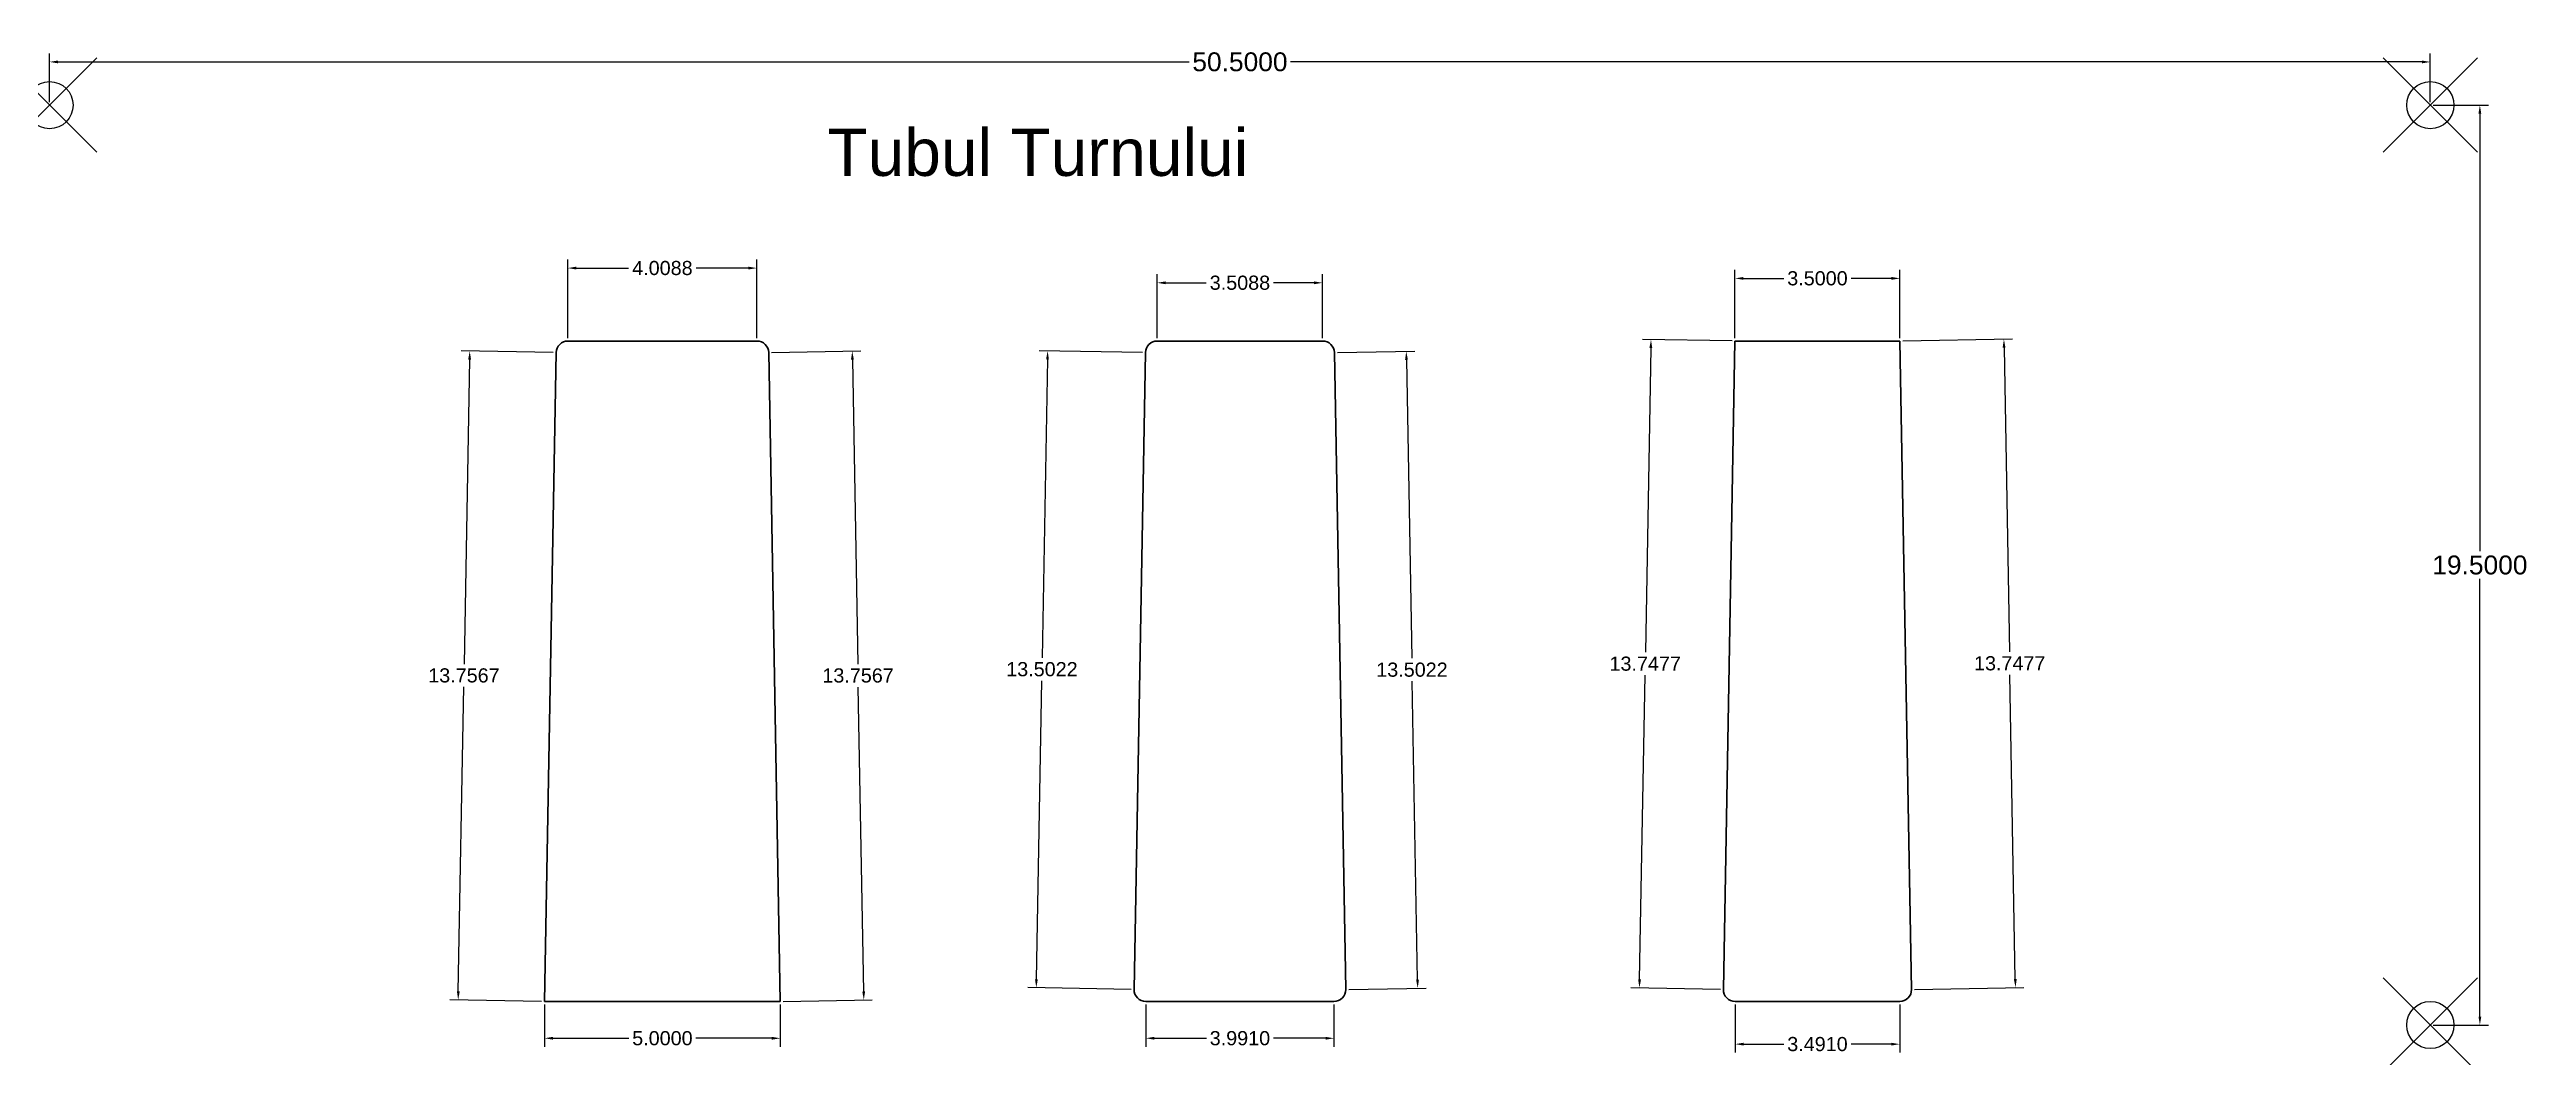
# Model space of a CAD drawing. Header units: millimetres. Extents: x 1.5 to 54, y 1.4 to 22.7.
import ezdxf

# ---------------------------------------------------------------- set-up
doc = ezdxf.new("R2010")
doc.units = ezdxf.units.MM
doc.header["$MEASUREMENT"] = 0
doc.header["$PDMODE"] = 35
doc.layers.add('Ax', color=254, linetype='Continuous', lineweight=30)
doc.layers.add('Cotare', color=3, linetype='Continuous')
doc.layers.add('Puncte de grip', color=1, linetype='Continuous')
doc.styles.get("Standard").update_dxf_attribs({"font": 'arial.ttf'})
doc.dimstyles.get("Standard").update_dxf_attribs({"dimtxt": 0.18, "dimasz": 0.18, "dimexe": 0.18, "dimexo": 0.0625, "dimgap": 0.09, "dimtad": 0, "dimtih": 1, "dimtoh": 1, "dimdec": 4, "dimzin": 0, "dimdsep": 46, "dimtxsty": 'Standard', "dimcen": 0.09, "dimadec": 0, "dimazin": 0, "dimtfac": 1, "dimtdec": 4, "dimtofl": 0, "dimtmove": 0, "dimatfit": 3, "dimfxl": 1, "dimtolj": 1, "dimtzin": 0, "dimarcsym": 0})

# ---------------------------------------------------------------- blocks, each defined once
blk = doc.blocks.new('*D2')
at = {"layer": 'Cotare', "color": 0, "lineweight": -2, "transparency": 16777216}
for p, q in [((1.5, 21.562), (1.5, 22.596)), ((52, 21.562), (52, 22.596)), ((1.68, 22.416), (25.675, 22.416)), ((51.82, 22.416), (27.825, 22.416))]:
    blk.add_line(p, q, dxfattribs=at)
at = {"layer": 'Cotare', "color": 0, "transparency": 16777216}
for points in [[(1.68, 22.446), (1.68, 22.386), (1.5, 22.416)], [(51.82, 22.446), (51.82, 22.386), (52, 22.416)]]:
    blk.add_solid(points, dxfattribs=at)
at = {"layer": 'Defpoints', "color": 0, "transparency": 16777216}
for p in [(52, 22.416), (1.5, 21.5), (52, 21.5)]:
    blk.add_point(p, dxfattribs=at)
at = {"layer": 'Cotare', "color": 0, "transparency": 16777216, "insert": (26.75, 22.416), "char_height": 0.4, "attachment_point": 5}
blk.add_mtext('\\A1;50.5000', dxfattribs=at)
blk = doc.blocks.new('*D3')
at = {"layer": 'Cotare', "color": 0, "lineweight": -2, "transparency": 16777216}
for p, q in [((52.063, 21.5), (53.231, 21.5)), ((53.051, 21.32), (53.051, 12.044)), ((53.051, 2.18), (53.051, 11.456)), ((52.063, 2), (53.231, 2))]:
    blk.add_line(p, q, dxfattribs=at)
at = {"layer": 'Cotare', "color": 0, "transparency": 16777216}
for points in [[(53.021, 21.32), (53.081, 21.32), (53.051, 21.5)], [(53.021, 2.18), (53.081, 2.18), (53.051, 2)]]:
    blk.add_solid(points, dxfattribs=at)
at = {"layer": 'Defpoints', "color": 0, "transparency": 16777216}
for p in [(52, 21.5), (52, 2), (53.051, 2)]:
    blk.add_point(p, dxfattribs=at)
at = {"layer": 'Cotare', "color": 0, "transparency": 16777216, "insert": (53.051, 11.75), "char_height": 0.4, "attachment_point": 5}
blk.add_mtext('\\A1;19.5000', dxfattribs=at)
blk = doc.blocks.new('*D4')
at = {"layer": 'Cotare', "color": 0, "lineweight": -2, "transparency": 16777216}
for p, q in [((12.496, 16.562), (12.496, 18.226)), ((12.676, 18.046), (13.781, 18.046)), ((16.324, 18.046), (15.219, 18.046)), ((16.504, 16.562), (16.504, 18.226))]:
    blk.add_line(p, q, dxfattribs=at)
at = {"layer": 'Cotare', "color": 0, "transparency": 16777216}
for points in [[(12.676, 18.076), (12.676, 18.016), (12.496, 18.046)], [(16.324, 18.076), (16.324, 18.016), (16.504, 18.046)]]:
    blk.add_solid(points, dxfattribs=at)
at = {"layer": 'Defpoints', "color": 0, "transparency": 16777216}
for p in [(16.504, 18.046), (12.496, 16.5), (16.504, 16.5)]:
    blk.add_point(p, dxfattribs=at)
at = {"layer": 'Cotare', "color": 0, "transparency": 16777216, "insert": (14.5, 18.046), "char_height": 0.3, "attachment_point": 5}
blk.add_mtext('\\A1;4.0088', dxfattribs=at)
blk = doc.blocks.new('*D5')
at = {"layer": 'Cotare', "color": 0, "lineweight": -2, "transparency": 16777216}
for p, q in [((12, 2.438), (12, 1.54)), ((17, 2.438), (17, 1.54)), ((12.18, 1.72), (13.788, 1.72)), ((16.82, 1.72), (15.212, 1.72))]:
    blk.add_line(p, q, dxfattribs=at)
at = {"layer": 'Cotare', "color": 0, "transparency": 16777216}
for points in [[(12.18, 1.75), (12.18, 1.69), (12, 1.72)], [(16.82, 1.75), (16.82, 1.69), (17, 1.72)]]:
    blk.add_solid(points, dxfattribs=at)
at = {"layer": 'Defpoints', "color": 0, "transparency": 16777216}
for p in [(12, 2.5), (17, 2.5), (17, 1.72)]:
    blk.add_point(p, dxfattribs=at)
at = {"layer": 'Cotare', "color": 0, "transparency": 16777216, "insert": (14.5, 1.72), "char_height": 0.3, "attachment_point": 5}
blk.add_mtext('\\A1;5.0000', dxfattribs=at)
blk = doc.blocks.new('*D6')
at = {"layer": 'Cotare', "color": 0, "lineweight": -2, "transparency": 16777216}
for p, q in [((24.996, 16.562), (24.996, 17.914)), ((28.504, 16.562), (28.504, 17.914)), ((25.176, 17.734), (26.037, 17.734)), ((28.324, 17.734), (27.463, 17.734))]:
    blk.add_line(p, q, dxfattribs=at)
at = {"layer": 'Cotare', "color": 0, "transparency": 16777216}
for points in [[(25.176, 17.764), (25.176, 17.704), (24.996, 17.734)], [(28.324, 17.764), (28.324, 17.704), (28.504, 17.734)]]:
    blk.add_solid(points, dxfattribs=at)
at = {"layer": 'Defpoints', "color": 0, "transparency": 16777216}
for p in [(28.504, 17.734), (24.996, 16.5), (28.504, 16.5)]:
    blk.add_point(p, dxfattribs=at)
at = {"layer": 'Cotare', "color": 0, "transparency": 16777216, "insert": (26.75, 17.734), "char_height": 0.3, "attachment_point": 5}
blk.add_mtext('\\A1;3.5088', dxfattribs=at)
blk = doc.blocks.new('*D7')
at = {"layer": 'Cotare', "color": 0, "lineweight": -2, "transparency": 16777216}
for p, q in [((24.755, 2.438), (24.755, 1.54)), ((28.745, 2.438), (28.745, 1.54)), ((24.935, 1.72), (26.038, 1.72)), ((28.565, 1.72), (27.462, 1.72))]:
    blk.add_line(p, q, dxfattribs=at)
at = {"layer": 'Cotare', "color": 0, "transparency": 16777216}
for points in [[(24.935, 1.75), (24.935, 1.69), (24.755, 1.72)], [(28.565, 1.75), (28.565, 1.69), (28.745, 1.72)]]:
    blk.add_solid(points, dxfattribs=at)
at = {"layer": 'Defpoints', "color": 0, "transparency": 16777216}
for p in [(24.755, 2.5), (28.745, 2.5), (28.745, 1.72)]:
    blk.add_point(p, dxfattribs=at)
at = {"layer": 'Cotare', "color": 0, "transparency": 16777216, "insert": (26.75, 1.72), "char_height": 0.3, "attachment_point": 5}
blk.add_mtext('\\A1;3.9910', dxfattribs=at)
blk = doc.blocks.new('*D8')
at = {"layer": 'Cotare', "color": 0, "lineweight": -2, "transparency": 16777216}
for p, q in [((37.25, 16.562), (37.25, 18.008)), ((40.75, 16.562), (40.75, 18.008)), ((37.43, 17.828), (38.288, 17.828)), ((40.57, 17.828), (39.712, 17.828))]:
    blk.add_line(p, q, dxfattribs=at)
at = {"layer": 'Cotare', "color": 0, "transparency": 16777216}
for points in [[(37.43, 17.858), (37.43, 17.798), (37.25, 17.828)], [(40.57, 17.858), (40.57, 17.798), (40.75, 17.828)]]:
    blk.add_solid(points, dxfattribs=at)
at = {"layer": 'Defpoints', "color": 0, "transparency": 16777216}
for p in [(40.75, 17.828), (37.25, 16.5), (40.75, 16.5)]:
    blk.add_point(p, dxfattribs=at)
at = {"layer": 'Cotare', "color": 0, "transparency": 16777216, "insert": (39, 17.828), "char_height": 0.3, "attachment_point": 5}
blk.add_mtext('\\A1;3.5000', dxfattribs=at)
blk = doc.blocks.new('*D9')
at = {"layer": 'Cotare', "color": 0, "lineweight": -2, "transparency": 16777216}
for p, q in [((37.255, 2.438), (37.255, 1.415)), ((40.745, 2.438), (40.745, 1.415)), ((37.435, 1.595), (38.288, 1.595)), ((40.565, 1.595), (39.712, 1.595))]:
    blk.add_line(p, q, dxfattribs=at)
at = {"layer": 'Cotare', "color": 0, "transparency": 16777216}
for points in [[(37.435, 1.625), (37.435, 1.565), (37.255, 1.595)], [(40.565, 1.625), (40.565, 1.565), (40.745, 1.595)]]:
    blk.add_solid(points, dxfattribs=at)
at = {"layer": 'Defpoints', "color": 0, "transparency": 16777216}
for p in [(37.255, 2.5), (40.745, 2.5), (37.255, 1.595)]:
    blk.add_point(p, dxfattribs=at)
at = {"layer": 'Cotare', "color": 0, "transparency": 16777216, "insert": (39, 1.595), "char_height": 0.3, "attachment_point": 5}
blk.add_mtext('\\A1;3.4910', dxfattribs=at)
blk = doc.blocks.new('*D10')
at = {"layer": 'Cotare', "color": 0, "lineweight": -2, "transparency": 16777216}
for p, q in [((12.183, 16.256), (10.233, 16.29)), ((10.41, 16.107), (10.295, 9.653)), ((10.171, 2.713), (10.286, 9.167)), ((11.938, 2.501), (9.988, 2.536))]:
    blk.add_line(p, q, dxfattribs=at)
at = {"layer": 'Cotare', "color": 0, "transparency": 16777216}
for points in [[(10.38, 16.108), (10.44, 16.107), (10.413, 16.287)], [(10.141, 2.713), (10.201, 2.712), (10.168, 2.533)]]:
    blk.add_solid(points, dxfattribs=at)
at = {"layer": 'Defpoints', "color": 0, "transparency": 16777216}
for p in [(12.246, 16.254), (10.168, 2.533), (12, 2.5)]:
    blk.add_point(p, dxfattribs=at)
at = {"layer": 'Cotare', "color": 0, "transparency": 16777216, "insert": (10.29, 9.41), "char_height": 0.3, "attachment_point": 5}
blk.add_mtext('\\A1;13.7567', dxfattribs=at)
blk = doc.blocks.new('*D11')
at = {"layer": 'Cotare', "color": 0, "lineweight": -2, "transparency": 16777216}
for p, q in [((16.817, 16.256), (18.707, 16.289)), ((18.53, 16.106), (18.645, 9.652)), ((18.769, 2.712), (18.654, 9.166)), ((17.062, 2.501), (18.952, 2.535))]:
    blk.add_line(p, q, dxfattribs=at)
at = {"layer": 'Cotare', "color": 0, "transparency": 16777216}
for points in [[(18.56, 16.107), (18.5, 16.106), (18.527, 16.286)], [(18.799, 2.712), (18.739, 2.711), (18.772, 2.532)]]:
    blk.add_solid(points, dxfattribs=at)
at = {"layer": 'Defpoints', "color": 0, "transparency": 16777216}
for p in [(16.754, 16.254), (17, 2.5), (18.772, 2.532)]:
    blk.add_point(p, dxfattribs=at)
at = {"layer": 'Cotare', "color": 0, "transparency": 16777216, "insert": (18.65, 9.409), "char_height": 0.3, "attachment_point": 5}
blk.add_mtext('\\A1;13.7567', dxfattribs=at)
blk = doc.blocks.new('*D18')
at = {"layer": 'Cotare', "color": 0, "lineweight": -2, "transparency": 16777216}
for p, q in [((24.683, 16.256), (22.491, 16.295)), ((22.668, 16.112), (22.555, 9.785)), ((22.433, 2.971), (22.546, 9.298)), ((24.442, 2.756), (22.25, 2.795))]:
    blk.add_line(p, q, dxfattribs=at)
at = {"layer": 'Cotare', "color": 0, "transparency": 16777216}
for points in [[(22.638, 16.112), (22.698, 16.111), (22.671, 16.292)], [(22.403, 2.972), (22.463, 2.971), (22.43, 2.792)]]:
    blk.add_solid(points, dxfattribs=at)
at = {"layer": 'Defpoints', "color": 0, "transparency": 16777216}
for p in [(22.671, 16.292), (24.746, 16.254), (24.505, 2.754)]:
    blk.add_point(p, dxfattribs=at)
at = {"layer": 'Cotare', "color": 0, "transparency": 16777216, "insert": (22.55, 9.542), "char_height": 0.3, "attachment_point": 5}
blk.add_mtext('\\A1;13.5022', dxfattribs=at)
blk = doc.blocks.new('*D19')
at = {"layer": 'Cotare', "color": 0, "lineweight": -2, "transparency": 16777216}
for p, q in [((28.817, 16.256), (30.459, 16.285)), ((30.282, 16.102), (30.395, 9.775)), ((30.517, 2.962), (30.404, 9.288)), ((29.058, 2.756), (30.7, 2.785))]:
    blk.add_line(p, q, dxfattribs=at)
at = {"layer": 'Cotare', "color": 0, "transparency": 16777216}
for points in [[(30.312, 16.102), (30.252, 16.101), (30.279, 16.282)], [(30.547, 2.962), (30.487, 2.961), (30.52, 2.782)]]:
    blk.add_solid(points, dxfattribs=at)
at = {"layer": 'Defpoints', "color": 0, "transparency": 16777216}
for p in [(28.754, 16.254), (30.279, 16.282), (28.995, 2.754)]:
    blk.add_point(p, dxfattribs=at)
at = {"layer": 'Cotare', "color": 0, "transparency": 16777216, "insert": (30.399, 9.532), "char_height": 0.3, "attachment_point": 5}
blk.add_mtext('\\A1;13.5022', dxfattribs=at)
blk = doc.blocks.new('*D20')
at = {"layer": 'Cotare', "color": 0, "lineweight": -2, "transparency": 16777216}
for p, q in [((37.188, 16.501), (35.289, 16.535)), ((35.466, 16.352), (35.351, 9.902)), ((35.227, 2.966), (35.342, 9.416)), ((36.942, 2.756), (35.044, 2.789))]:
    blk.add_line(p, q, dxfattribs=at)
at = {"layer": 'Cotare', "color": 0, "transparency": 16777216}
for points in [[(35.436, 16.352), (35.496, 16.351), (35.469, 16.532)], [(35.197, 2.967), (35.257, 2.966), (35.224, 2.786)]]:
    blk.add_solid(points, dxfattribs=at)
at = {"layer": 'Defpoints', "color": 0, "transparency": 16777216}
for p in [(37.25, 16.5), (35.224, 2.786), (37.005, 2.754)]:
    blk.add_point(p, dxfattribs=at)
at = {"layer": 'Cotare', "color": 0, "transparency": 16777216, "insert": (35.346, 9.659), "char_height": 0.3, "attachment_point": 5}
blk.add_mtext('\\A1;13.7477', dxfattribs=at)
blk = doc.blocks.new('*D21')
at = {"layer": 'Cotare', "color": 0, "lineweight": -2, "transparency": 16777216}
for p, q in [((40.812, 16.501), (43.135, 16.543)), ((42.958, 16.359), (43.073, 9.91)), ((43.197, 2.974), (43.082, 9.423)), ((41.058, 2.756), (43.38, 2.797))]:
    blk.add_line(p, q, dxfattribs=at)
at = {"layer": 'Cotare', "color": 0, "transparency": 16777216}
for points in [[(42.988, 16.36), (42.928, 16.359), (42.955, 16.539)], [(43.227, 2.974), (43.167, 2.973), (43.201, 2.794)]]:
    blk.add_solid(points, dxfattribs=at)
at = {"layer": 'Defpoints', "color": 0, "transparency": 16777216}
for p in [(40.75, 16.5), (40.995, 2.754), (43.201, 2.794)]:
    blk.add_point(p, dxfattribs=at)
at = {"layer": 'Cotare', "color": 0, "transparency": 16777216, "insert": (43.078, 9.667), "char_height": 0.3, "attachment_point": 5}
blk.add_mtext('\\A1;13.7477', dxfattribs=at)
blk = doc.blocks.new('TurnAx1Bl')
at = {"layer": 'Ax'}
for p, q in [((-2.254, 13.754), (-2.5, 0)), ((-2.004, 14), (2.004, 14)), ((2.254, 13.754), (2.5, 0)), ((-2.5, 0), (2.5, 0))]:
    blk.add_line(p, q, dxfattribs=at)
for centre, start, end in [((-2.004, 13.75), 90, 178.977), ((2.004, 13.75), 1.023, 90)]:
    blk.add_arc(centre, 0.25, start, end, dxfattribs=at)
blk = doc.blocks.new('TurnAx2Bl')
at = {"layer": 'Ax'}
for p, q in [((-2.004, 13.754), (-2.245, 0.254)), ((-1.754, 14), (1.754, 14)), ((2.004, 13.754), (2.245, 0.254)), ((-1.995, 0), (1.995, 0))]:
    blk.add_line(p, q, dxfattribs=at)
for centre, start, end in [((-1.754, 13.75), 90, 178.977), ((1.754, 13.75), 1.023, 90), ((-1.995, 0.25), 178.977, 270), ((1.995, 0.25), 270, 1.023)]:
    blk.add_arc(centre, 0.25, start, end, dxfattribs=at)
blk = doc.blocks.new('TurnAx3Bl')
at = {"layer": 'Ax'}
for p, q in [((-1.75, 14), (-1.995, 0.254)), ((-1.75, 14), (1.75, 14)), ((1.75, 14), (1.995, 0.254)), ((-1.745, 0), (1.745, 0))]:
    blk.add_line(p, q, dxfattribs=at)
for centre, start, end in [((-1.745, 0.25), 178.977, 270), ((1.745, 0.25), 270, 1.023)]:
    blk.add_arc(centre, 0.25, start, end, dxfattribs=at)

msp = doc.modelspace()

# ---------------------------------------------------------------- linework, layer by layer
at = {"layer": 'Puncte de grip'}
for p in [(1.5, 21.5), (52, 21.5), (52, 2)]:
    msp.add_point(p, dxfattribs=at)

# ---------------------------------------------------------------- block references
at = {"layer": 'Ax'}
for name, p in [('TurnAx1Bl', (14.5, 2.5)), ('TurnAx2Bl', (26.75, 2.5)), ('TurnAx3Bl', (39, 2.5))]:
    msp.add_blockref(name, p, dxfattribs=at)

# ---------------------------------------------------------------- texts
at = {"layer": 'Cotare', "insert": (18, 21), "char_height": 1, "attachment_point": 1}
msp.add_mtext_dynamic_manual_height_columns('Tubul Turnului', width=16.9269339, gutter_width=1, heights=[0], dxfattribs=at)

# ---------------------------------------------------------------- dimensions: what is measured, and where the dimension line sits
at = {"layer": 'Cotare'}
for base, p1, p2, override, picture, middle in [((52, 22.41557), (1.5, 21.5), (52, 21.5), {"dimtxt": 0.4}, '*D2', (26.75, 22.41557)), ((16.50442, 18.04567), (12.49558, 16.5), (16.50442, 16.5), {"dimtxt": 0.3}, '*D4', (14.5, 18.04567)), ((28.50442, 17.73412), (24.99558, 16.5), (28.50442, 16.5), {"dimtxt": 0.3}, '*D6', (26.75, 17.73412)), ((40.75, 17.82758), (37.25, 16.5), (40.75, 16.5), {"dimtxt": 0.3}, '*D8', (39, 17.82758)), ((17, 1.72005), (12, 2.5), (17, 2.5), {"dimtxt": 0.3}, '*D5', (14.5, 1.72005)), ((28.7455, 1.72005), (24.7545, 2.5), (28.7455, 2.5), {"dimtxt": 0.3}, '*D7', (26.75, 1.72005)), ((37.2545, 1.59542), (40.7455, 2.5), (37.2545, 2.5), {"dimtxt": 0.3}, '*D9', (39, 1.59542))]:
    dim = msp.add_linear_dim(base=base, p1=p1, p2=p2, dimstyle='Standard', override=override, dxfattribs=at)
    dim.commit()
    dim.dimension.update_dxf_attribs({"geometry": picture, "text_midpoint": middle})
dim = msp.add_linear_dim(base=(53.05101, 2), p1=(52, 21.5), p2=(52, 2), angle=90, dimstyle='Standard', override={"dimtxt": 0.4}, dxfattribs=at)
dim.commit()
dim.dimension.update_dxf_attribs({"geometry": '*D3', "text_midpoint": (53.05101, 11.75)})
for p1, p2, distance, picture, middle in [((12.24562, 16.25446), (12, 2.5), -1.83261, '*D10', (10.29049, 9.40995)), ((16.75438, 16.25446), (17, 2.5), 1.77268, '*D11', (18.64959, 9.40888)), ((24.50454, 2.75446), (24.74562, 16.25446), 2.07502, '*D18', (22.55039, 9.54151)), ((37.25, 16.5), (37.00454, 2.75446), -1.78116, '*D20', (35.3464, 9.65903)), ((40.75, 16.5), (40.99546, 2.75446), 2.2054, '*D21', (43.07778, 9.66661)), ((28.99546, 2.75446), (28.75438, 16.25446), -1.52482, '*D19', (30.3995, 9.53169))]:
    dim = msp.add_aligned_dim(p1=p1, p2=p2, distance=distance, dimstyle='Standard', override={"dimtxt": 0.3}, dxfattribs=at)
    dim.commit()
    dim.dimension.update_dxf_attribs({"geometry": picture, "text_midpoint": middle})

doc.saveas('drawing.dxf')
